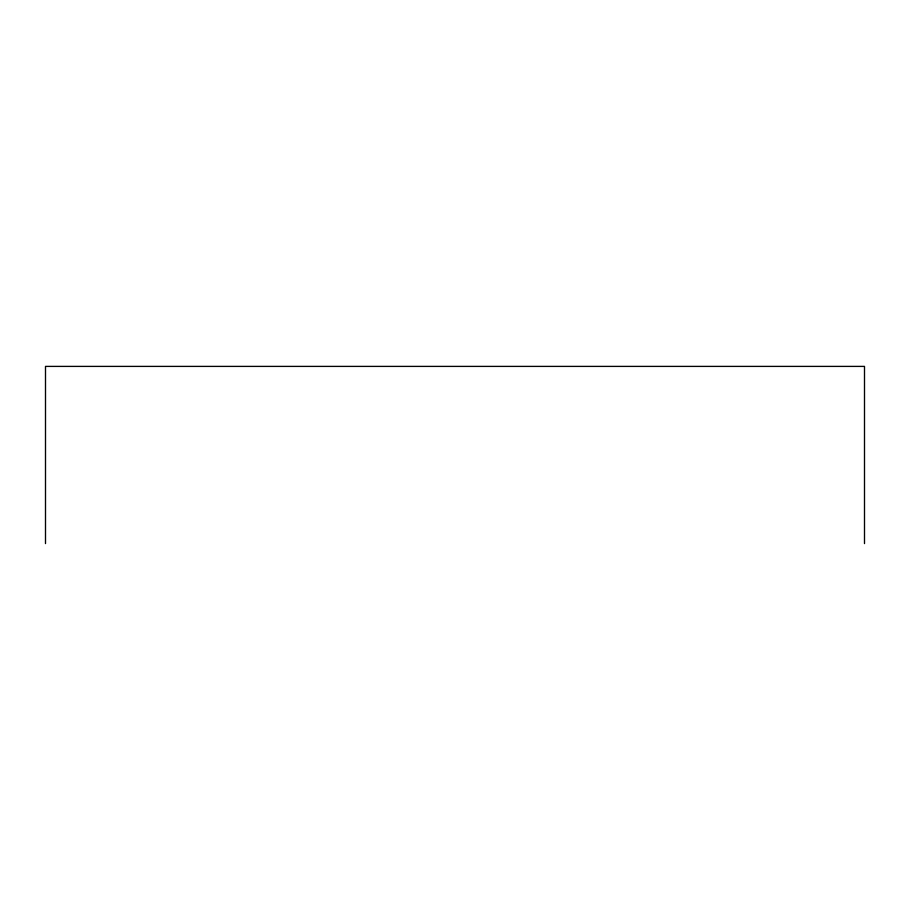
<?xml version="1.0" encoding="UTF-8"?>
<svg xmlns="http://www.w3.org/2000/svg" width="910" height="910" viewBox="0 0 910 910"><rect width="100%" height="100%" fill="white"/><g stroke="black" fill="none" stroke-linecap="round" stroke-linejoin="round"><path stroke-width="1.36" d="M864.5 543.6L864.5 366.4L45.5 366.4L45.5 543.6"/></g></svg>
